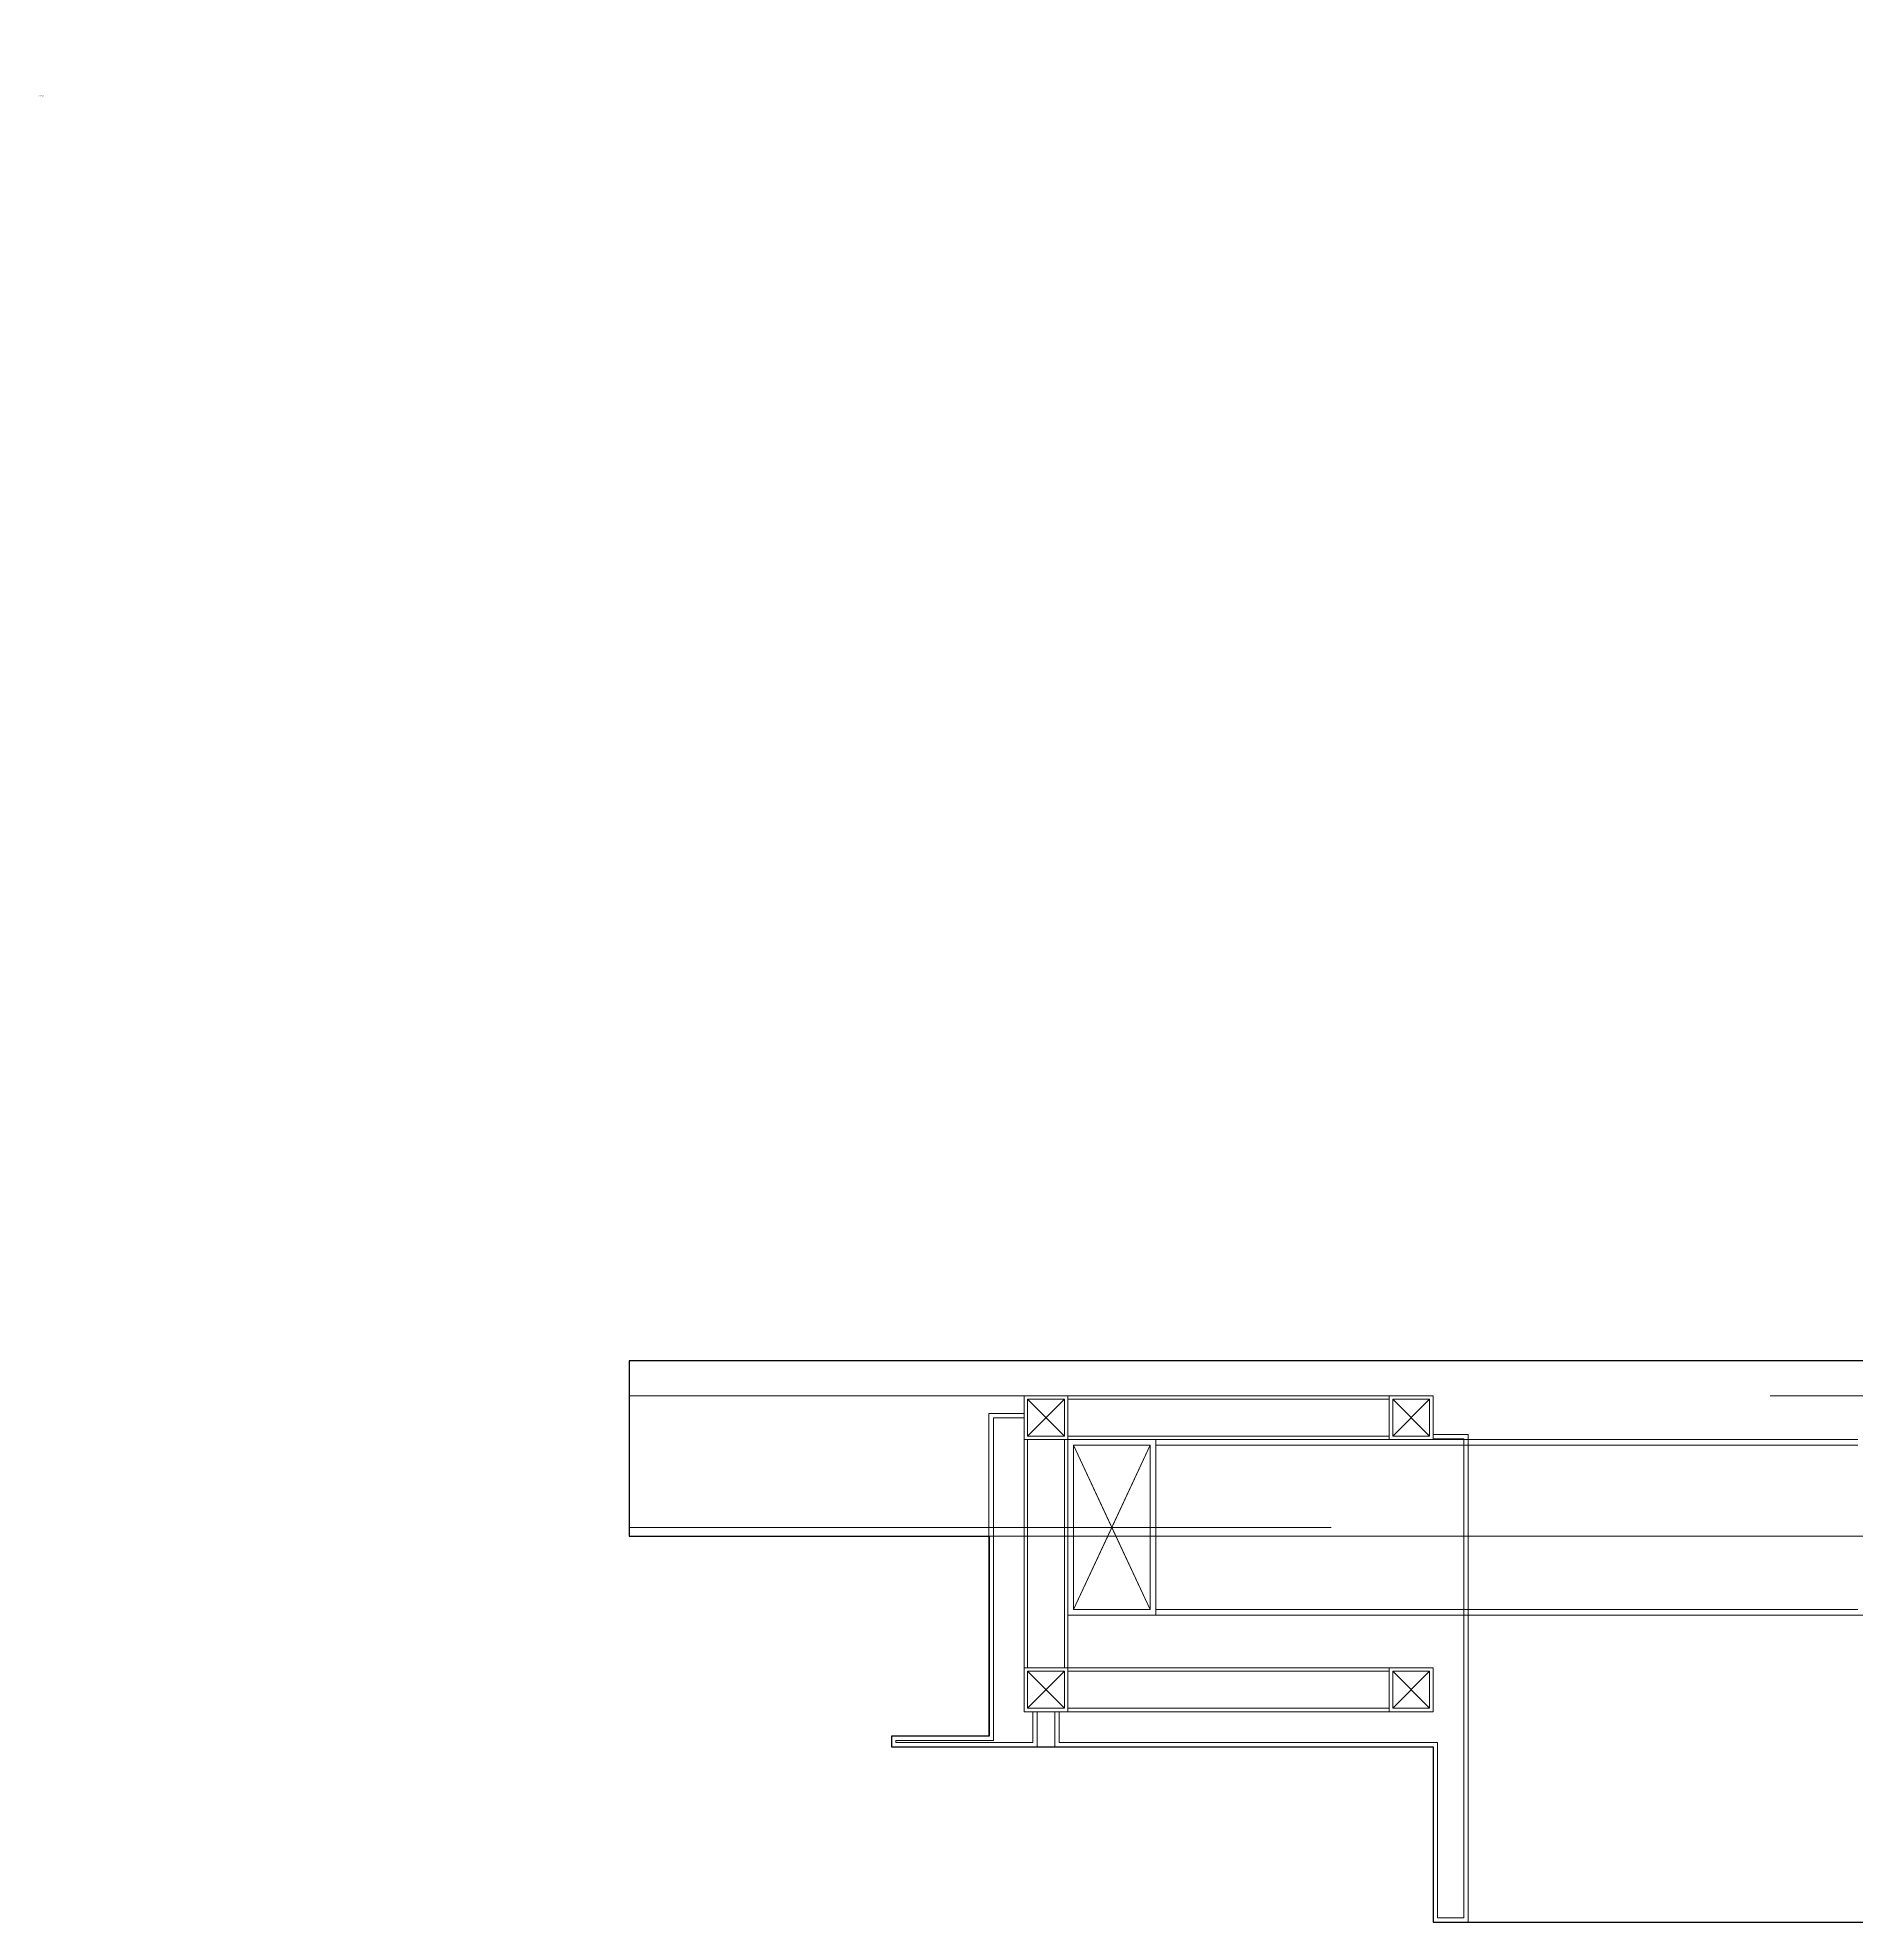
# Model space of a CAD drawing. Header units: millimetres. Extents: x 652937 to 1670132, y 1473552 to 2851037.
# Drawn here: x 815124 to 816160, y 1518220 to 1519294 of the extents above; entities that cross this region are included whole.
import ezdxf
from ezdxf.xclip import XClip

# ---------------------------------------------------------------- set-up
doc = ezdxf.new("R2010")
doc.units = ezdxf.units.MM
doc.header["$XCLIPFRAME"] = 0
doc.linetypes.add('XKITLINE00', pattern=[0])
doc.linetypes.add('XKITLINE02', pattern=[4, 2, -2])
for name, color, linetype, lineweight in [('A-CANOPY', 1, 'Continuous', 25), ('Part', 2, 'Continuous', 0), ('S-230-A-FLOOR', 2, 'Continuous', 9), ('Vertical Circulation', 7, 'Continuous', 9)]:
    doc.layers.add(name, color=color, linetype=linetype, lineweight=lineweight)
doc.styles.add('Arial', font='arial.ttf')

# ---------------------------------------------------------------- blocks, each defined once
blk = doc.blocks.new('*A20251517')
at = {"layer": 'Part', "linetype": 'XKITLINE02', "lineweight": 0}
for p, q in [((652.534204, 26.818121), (647.284207, 26.818121)), ((647.284207, 26.818121), (647.284207, 26.718121)), ((652.534204, 26.718121), (647.284207, 26.718121))]:
    blk.add_line(p, q, dxfattribs=at)
blk = doc.blocks.new('*A20261518')
at = {"layer": 'Part', "linetype": 'XKITLINE00', "lineweight": 0}
for p, q in [((647.284203, 26.818121), (652.534208, 26.818121)), ((647.284203, 26.818121), (647.284203, 26.318121)), ((647.284203, 26.318121), (652.534208, 26.318121))]:
    blk.add_line(p, q, dxfattribs=at)
at = {"layer": 'Part', "linetype": 'XKITLINE02', "lineweight": 0}
for p, q in [((647.284207, 26.818121), (647.284207, 26.318121)), ((647.284203, 26.343121), (652.534213, 26.343121))]:
    blk.add_line(p, q, dxfattribs=at)
blk = doc.blocks.new('*A20701561')
at = {"layer": 'Part', "linetype": 'XKITLINE02', "lineweight": 0}
for p, q in [((648.784211, 26.593119), (648.784212, 26.593119)), ((648.784211, 26.593119), (648.784211, 26.318121)), ((648.784211, 26.593119), (654.7918, 26.593119)), ((648.784212, 26.593119), (648.784212, 26.093119)), ((648.784211, 26.577119), (648.784212, 26.577119)), ((648.784211, 26.577119), (662.259222, 26.577119)), ((648.784212, 26.109119), (648.784211, 26.109119)), ((648.784211, 26.109119), (662.259222, 26.109119))]:
    blk.add_line(p, q, dxfattribs=at)
at = {"layer": 'Part', "linetype": 'XKITLINE00', "lineweight": 0}
for p, q in [((648.784211, 26.318121), (648.784211, 26.093119)), ((648.784212, 26.093119), (648.784211, 26.093119)), ((648.784211, 26.093119), (662.259222, 26.093119))]:
    blk.add_line(p, q, dxfattribs=at)
blk = doc.blocks.new('*A21251616')
at = {"layer": 'Part', "linetype": 'XKITLINE02', "lineweight": 0}
for p, q in [((648.409219, 26.668119), (648.309211, 26.668119)), ((648.309211, 26.668119), (648.309211, 26.318121)), ((648.409211, 26.655619), (648.321711, 26.655619)), ((648.321711, 26.655619), (648.321711, 26.318121)), ((648.409211, 26.668119), (648.409211, 26.655619)), ((648.409211, 26.655619), (648.409219, 26.655619))]:
    blk.add_line(p, q, dxfattribs=at)
at = {"layer": 'Part', "linetype": 'XKITLINE00', "lineweight": 0}
for p, q in [((648.309211, 26.318121), (648.309211, 25.748121)), ((648.321711, 26.318121), (648.321711, 25.735621)), ((648.434211, 25.818119), (648.446719, 25.818119)), ((648.434211, 25.818119), (648.434211, 25.730621)), ((648.446711, 25.718121), (648.446711, 25.818119)), ((648.309219, 25.748121), (648.031711, 25.748121)), ((648.031711, 25.748121), (648.031711, 25.718121)), ((648.321711, 25.735621), (648.044211, 25.735621)), ((648.044211, 25.735621), (648.044211, 25.730621)), ((648.044211, 25.730621), (648.044219, 25.730621)), ((648.044211, 25.730621), (648.434219, 25.730621)), ((648.321711, 25.735621), (648.321719, 25.735621)), ((648.031711, 25.718121), (648.446719, 25.718121))]:
    blk.add_line(p, q, dxfattribs=at)
blk = doc.blocks.new('*A21261617')
at = {"layer": 'Part', "linetype": 'XKITLINE02', "lineweight": 0}
for p, q in [((649.674219, 26.608119), (649.574211, 26.608119)), ((649.574211, 26.608119), (649.574211, 26.595619)), ((649.661711, 26.595619), (649.574211, 26.595619)), ((649.661711, 26.595619), (649.661711, 26.318121)), ((649.661719, 26.595619), (649.661711, 26.595619)), ((649.674211, 26.608119), (649.674211, 26.318121))]:
    blk.add_line(p, q, dxfattribs=at)
at = {"layer": 'Part', "linetype": 'XKITLINE00', "lineweight": 0}
for p, q in [((649.661711, 26.318121), (649.661711, 25.230621)), ((649.674211, 26.318121), (649.674211, 25.218121)), ((648.496711, 25.818119), (648.496711, 25.718121)), ((648.496711, 25.818119), (648.509219, 25.818119)), ((648.509211, 25.818119), (648.509211, 25.730621)), ((648.509211, 25.730621), (648.509219, 25.730621)), ((648.509211, 25.730621), (649.586719, 25.730621)), ((649.586711, 25.730621), (649.586711, 25.230621)), ((648.496711, 25.718121), (649.574219, 25.718121)), ((649.574211, 25.718121), (649.574211, 25.218121)), ((649.574211, 25.218121), (649.674219, 25.218121)), ((649.586711, 25.230621), (649.586719, 25.230621)), ((649.586711, 25.230621), (649.661719, 25.230621))]:
    blk.add_line(p, q, dxfattribs=at)
blk = doc.blocks.new('*A21271618')
at = {"layer": 'Part', "linetype": 'XKITLINE02', "lineweight": 0}
for p, q in [((648.409219, 26.718119), (648.409211, 26.718119)), ((648.534219, 26.718119), (648.409211, 26.718119)), ((648.409211, 26.718119), (648.409211, 26.593119)), ((648.524211, 26.603119), (648.419211, 26.708119)), ((648.419211, 26.603119), (648.524211, 26.708119)), ((648.419219, 26.708119), (648.419211, 26.708119)), ((648.419211, 26.603119), (648.419211, 26.708119)), ((648.419211, 26.708119), (648.524211, 26.708119)), ((648.419219, 26.603119), (648.524219, 26.708119)), ((648.419219, 26.708119), (648.524219, 26.603119)), ((648.524219, 26.708119), (648.524211, 26.708119)), ((648.524211, 26.708119), (648.524211, 26.603119)), ((648.534211, 26.718119), (648.534211, 26.593119)), ((648.409211, 26.593119), (648.534219, 26.593119)), ((648.419219, 26.603119), (648.419211, 26.603119)), ((648.524211, 26.603119), (648.419211, 26.603119)), ((648.524219, 26.603119), (648.524211, 26.603119))]:
    blk.add_line(p, q, dxfattribs=at)
blk = doc.blocks.new('*A21281619')
at = {"layer": 'Part', "linetype": 'XKITLINE02', "lineweight": 0}
for p, q in [((648.534219, 26.593119), (648.534211, 26.593119)), ((648.784219, 26.593119), (648.534211, 26.593119)), ((648.534211, 26.593119), (648.534211, 26.318121)), ((648.784211, 26.593119), (648.784211, 26.318121)), ((648.550211, 26.577119), (648.670855, 26.318121)), ((648.550219, 26.577119), (648.550211, 26.577119)), ((648.550211, 26.577119), (648.550211, 26.318121)), ((648.550211, 26.577119), (648.768211, 26.577119)), ((648.550219, 26.109119), (648.768219, 26.577119)), ((648.768219, 26.109119), (648.550219, 26.577119)), ((648.647566, 26.318121), (648.768211, 26.577119)), ((648.768219, 26.577119), (648.768211, 26.577119)), ((648.768211, 26.577119), (648.768211, 26.318121))]:
    blk.add_line(p, q, dxfattribs=at)
at = {"layer": 'Part', "linetype": 'XKITLINE00', "lineweight": 0}
for p, q in [((648.534211, 26.318121), (648.534211, 26.093119)), ((648.550211, 26.109119), (648.647566, 26.318121)), ((648.550211, 26.318121), (648.550211, 26.109119)), ((648.670855, 26.318121), (648.768211, 26.109119)), ((648.768211, 26.318121), (648.768211, 26.109119)), ((648.784211, 26.318121), (648.784211, 26.093119)), ((648.550219, 26.109119), (648.550211, 26.109119)), ((648.768211, 26.109119), (648.550211, 26.109119)), ((648.768219, 26.109119), (648.768211, 26.109119)), ((648.534211, 26.093119), (648.784219, 26.093119))]:
    blk.add_line(p, q, dxfattribs=at)
blk = doc.blocks.new('*A21311622')
at = {"layer": 'Part', "linetype": 'XKITLINE00', "lineweight": 0}
for p, q in [((648.409219, 25.943119), (648.409211, 25.943119)), ((648.534219, 25.943119), (648.409211, 25.943119)), ((648.409211, 25.943119), (648.409211, 25.818119)), ((648.534211, 25.943119), (648.534211, 25.818119)), ((648.524211, 25.828119), (648.419211, 25.933119)), ((648.419211, 25.828119), (648.524211, 25.933119)), ((648.419219, 25.933119), (648.419211, 25.933119)), ((648.419211, 25.828119), (648.419211, 25.933119)), ((648.419211, 25.933119), (648.524211, 25.933119)), ((648.524219, 25.933119), (648.524211, 25.933119)), ((648.524211, 25.933119), (648.524211, 25.828119)), ((648.419219, 25.828119), (648.419211, 25.828119)), ((648.524211, 25.828119), (648.419211, 25.828119)), ((648.524219, 25.828119), (648.524211, 25.828119)), ((648.409211, 25.818119), (648.534219, 25.818119))]:
    blk.add_line(p, q, dxfattribs=at)
at = {"layer": 'Part', "linetype": 'XKITLINE02', "lineweight": 0}
for p, q in [((648.419219, 25.828119), (648.524219, 25.933119)), ((648.419219, 25.933119), (648.524219, 25.828119))]:
    blk.add_line(p, q, dxfattribs=at)
blk = doc.blocks.new('*A21321623')
at = {"layer": 'Part', "linetype": 'XKITLINE00', "lineweight": 0}
for p, q in [((649.449219, 25.943119), (649.449211, 25.943119)), ((649.574219, 25.943119), (649.449211, 25.943119)), ((649.449211, 25.943119), (649.449211, 25.818119)), ((649.574211, 25.943119), (649.574211, 25.818119)), ((649.564211, 25.828119), (649.459211, 25.933119)), ((649.459211, 25.828119), (649.564211, 25.933119)), ((649.459219, 25.933119), (649.459211, 25.933119)), ((649.459211, 25.828119), (649.459211, 25.933119)), ((649.459211, 25.933119), (649.564211, 25.933119)), ((649.564219, 25.933119), (649.564211, 25.933119)), ((649.564211, 25.933119), (649.564211, 25.828119)), ((649.459219, 25.828119), (649.459211, 25.828119)), ((649.564211, 25.828119), (649.459211, 25.828119)), ((649.564219, 25.828119), (649.564211, 25.828119)), ((649.449211, 25.818119), (649.574219, 25.818119))]:
    blk.add_line(p, q, dxfattribs=at)
at = {"layer": 'Part', "linetype": 'XKITLINE02', "lineweight": 0}
for p, q in [((649.459219, 25.828119), (649.564219, 25.933119)), ((649.459219, 25.933119), (649.564219, 25.828119))]:
    blk.add_line(p, q, dxfattribs=at)
blk = doc.blocks.new('*A21331624')
at = {"layer": 'Part', "linetype": 'XKITLINE02', "lineweight": 0}
for p, q in [((649.449219, 26.718119), (649.449211, 26.718119)), ((649.574219, 26.718119), (649.449211, 26.718119)), ((649.449211, 26.718119), (649.449211, 26.593119)), ((649.564211, 26.603119), (649.459211, 26.708119)), ((649.459211, 26.603119), (649.564211, 26.708119)), ((649.459219, 26.708119), (649.459211, 26.708119)), ((649.459211, 26.603119), (649.459211, 26.708119)), ((649.459211, 26.708119), (649.564211, 26.708119)), ((649.459219, 26.603119), (649.564219, 26.708119)), ((649.459219, 26.708119), (649.564219, 26.603119)), ((649.564219, 26.708119), (649.564211, 26.708119)), ((649.564211, 26.708119), (649.564211, 26.603119)), ((649.574211, 26.718119), (649.574211, 26.593119)), ((649.449211, 26.593119), (649.574219, 26.593119)), ((649.459219, 26.603119), (649.459211, 26.603119)), ((649.564211, 26.603119), (649.459211, 26.603119)), ((649.564219, 26.603119), (649.564211, 26.603119))]:
    blk.add_line(p, q, dxfattribs=at)
blk = doc.blocks.new('*A21461637')
at = {"layer": 'Part', "linetype": 'XKITLINE02', "lineweight": 0}
for p, q in [((648.409212, 26.593119), (648.409211, 26.593119)), ((648.409211, 26.593119), (648.534212, 26.593119)), ((648.409211, 26.593119), (648.409211, 26.318121)), ((648.409212, 25.943119), (648.409212, 26.593119)), ((648.419211, 26.593119), (648.419211, 25.943119)), ((648.419212, 25.943119), (648.419212, 26.593119)), ((648.524211, 25.943119), (648.524211, 26.593119)), ((648.524212, 25.943119), (648.524212, 26.593119)), ((648.534211, 26.593119), (648.534211, 26.318121)), ((648.534212, 25.943119), (648.534212, 26.593119))]:
    blk.add_line(p, q, dxfattribs=at)
at = {"layer": 'Part', "linetype": 'XKITLINE00', "lineweight": 0}
for p, q in [((648.409211, 26.318121), (648.409211, 25.943119)), ((648.534211, 26.318121), (648.534211, 25.943119)), ((648.409211, 25.943119), (648.409212, 25.943119)), ((648.409211, 25.943119), (648.534212, 25.943119))]:
    blk.add_line(p, q, dxfattribs=at)
blk = doc.blocks.new('*A21471638')
at = {"layer": 'Part', "linetype": 'XKITLINE00', "lineweight": 0}
for p, q in [((648.534211, 25.818119), (648.534211, 25.943119)), ((648.534211, 25.943119), (648.534212, 25.943119)), ((648.534211, 25.943119), (649.449212, 25.943119)), ((649.449211, 25.943119), (649.449211, 25.818119)), ((648.534212, 25.818119), (648.534211, 25.818119)), ((648.534211, 25.818119), (649.449212, 25.818119))]:
    blk.add_line(p, q, dxfattribs=at)
at = {"layer": 'Part', "linetype": 'XKITLINE02', "lineweight": 0}
for p, q in [((648.534212, 25.943119), (648.534212, 25.818119)), ((649.449212, 25.943119), (649.449212, 25.818119)), ((648.534211, 25.933119), (648.534212, 25.933119)), ((649.449212, 25.933119), (648.534211, 25.933119)), ((648.534212, 25.828119), (648.534211, 25.828119)), ((648.534211, 25.828119), (649.449212, 25.828119))]:
    blk.add_line(p, q, dxfattribs=at)
blk = doc.blocks.new('*A21481639')
at = {"layer": 'Part', "linetype": 'XKITLINE02', "lineweight": 0}
for p, q in [((648.534211, 26.593119), (648.534211, 26.718119)), ((648.534211, 26.718119), (648.534212, 26.718119)), ((648.534211, 26.718119), (649.449212, 26.718119)), ((648.534211, 26.708119), (648.534212, 26.708119)), ((649.449212, 26.708119), (648.534211, 26.708119)), ((648.534212, 26.718119), (648.534212, 26.593119)), ((649.449211, 26.718119), (649.449211, 26.593119)), ((649.449212, 26.718119), (649.449212, 26.593119)), ((648.534212, 26.603119), (648.534211, 26.603119)), ((648.534211, 26.603119), (649.449212, 26.603119)), ((648.534212, 26.593119), (648.534211, 26.593119)), ((648.534211, 26.593119), (649.449212, 26.593119))]:
    blk.add_line(p, q, dxfattribs=at)
blk = doc.blocks.new('15')
at = {"lineweight": 0, "xscale": 0.2, "yscale": 0.2, "zscale": 0.2}
for name in ['*A20251517', '*A20261518', '*A21271618', '*A21481639', '*A21331624', '*A21251616', '*A21461637', '*A21261617', '*A21281619', '*A20701561', '*A21311622', '*A21471638', '*A21321623']:
    blk.add_blockref(name, (663450.4123, 1524494.2626), dxfattribs=at)
blk = doc.blocks.new('W-1-PP18-ST_ENT3_REV02_20260413-214324_PP18_ENT3_SE_ELE4-1')
at = {"layer": 'S-230-A-FLOOR', "color": 5, "insert": (-7545.2, 107190.6), "char_height": 0.35, "attachment_point": 5, "style": 'Arial', "bg_fill": 3, "box_fill_scale": 1.1, "bg_fill_color": 256, "bg_fill_true_color": 13158600, "bg_fill_transparency": 0}
blk.add_mtext('\\A1;IN ABEYANCE', dxfattribs=at)
at = {"layer": 'Vertical Circulation', "color": 4, "xscale": 1000, "yscale": 1000, "zscale": 1000}
blk.add_blockref('15', (-663587079.2, -1524393156.2), dxfattribs=at)
blk = doc.blocks.new('A$Cbf322bd4')
at = {"layer": 'A-CANOPY'}
blk.add_lwpolyline([(821.9, 0), (0, 0), (0, -100), (205, -100), (205, -214), (149.5, -214), (149.5, -220), (458, -220), (458, -320), (2995.1, -320)], dxfattribs=at)

msp = doc.modelspace()

# ---------------------------------------------------------------- block references
at = {"color": 6}
ref = msp.add_blockref('W-1-PP18-ST_ENT3_REV02_20260413-214324_PP18_ENT3_SE_ELE4-1', (822670.5264, 1412070.4203), dxfattribs=at)
XClip(ref).set_block_clipping_path([(-8921.6742467015, 100922), (26429.9241350386, 117178.2602934372)])

# ---------------------------------------------------------------- next in the draw order: block references
msp.add_blockref('A$Cbf322bd4', (815460.5244, 1518540.4215), dxfattribs=at)

doc.saveas('drawing.dxf')
